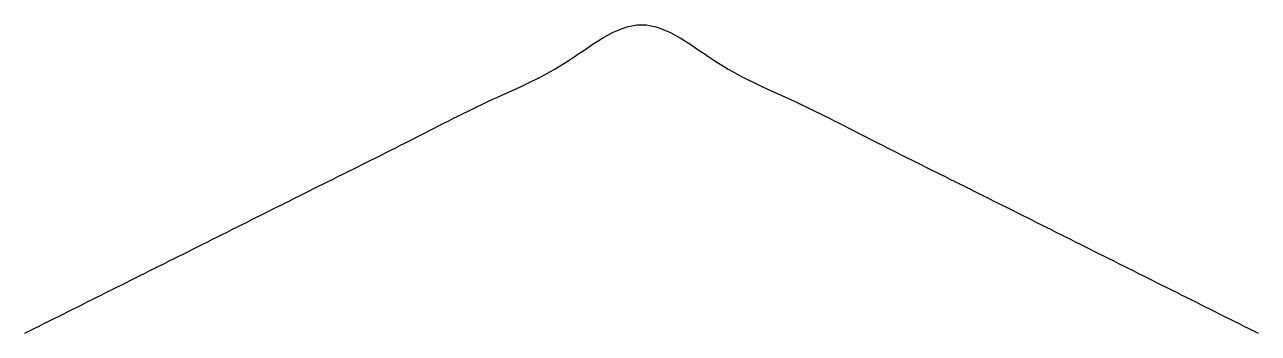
# Model space of a CAD drawing. Header units: metres. Extents: x 0 to 4, y 0 to 1.
import ezdxf

# ---------------------------------------------------------------- set-up
doc = ezdxf.new("R2010")
doc.units = ezdxf.units.M

msp = doc.modelspace()

# ---------------------------------------------------------------- linework, layer by layer
at = {"layer": 'CURVES', "color": 5}
msp.add_open_spline([(0, 0), (2, 1), (4, 0)], degree=1, dxfattribs=at)

doc.saveas('drawing.dxf')
